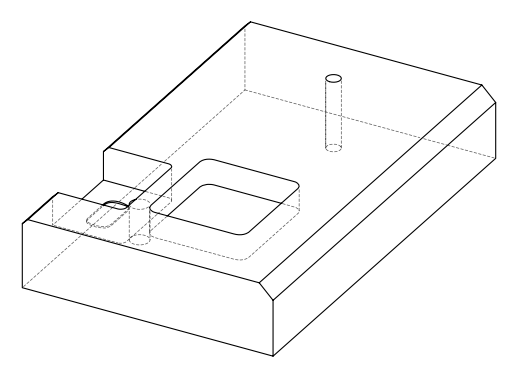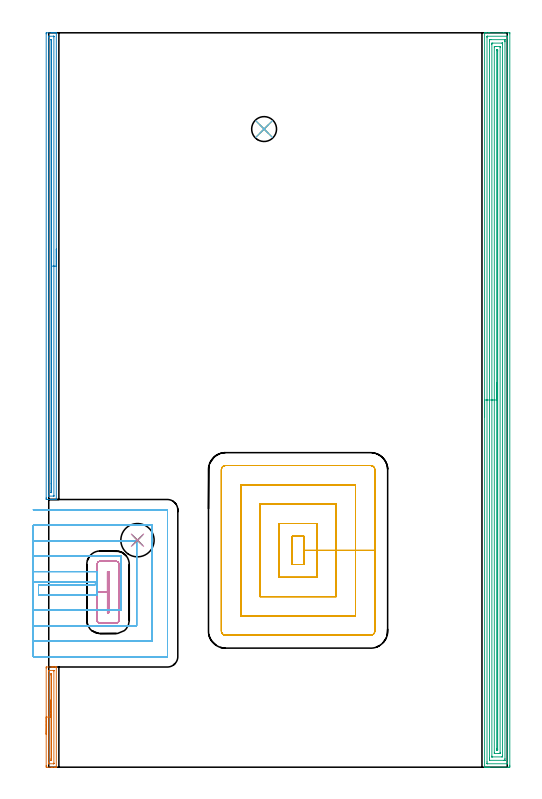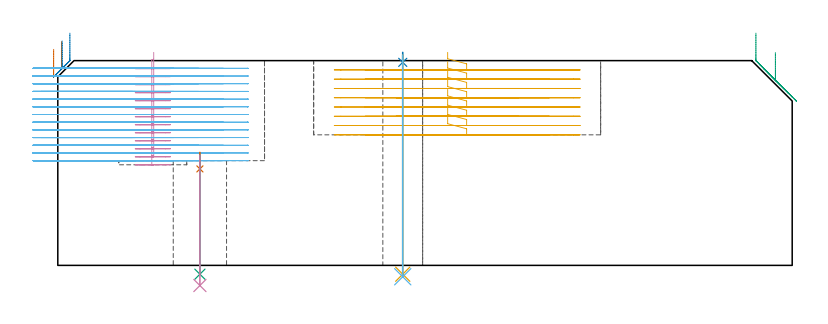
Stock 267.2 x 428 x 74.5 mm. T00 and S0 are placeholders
(PLAN: 12 operations, 8 tool changes, 88.1 min)
(1 AREA_MILL | FG_CHAMFER_SURFACE | UGT0205_001 | 1.55 min | 1081 mm3)
(2 AREA_MILL_1 | FG_CHAMFER_SURFACE_1 | UGT0205_001 | 6.68 min | 4805 mm3)
(3 AREA_MILL_2 | FG_CHAMFER_SURFACE_2 | UGT0205_001 | 20.75 min | 46241 mm3)
(4 MILL_RECTANGULAR_POCKET | POCKET_RECTANGULAR_STRAIGHT | NXT0201_011 | Follow Part, ap 3, ae 75% | 5.14 min | 43110 mm3)
(5 MILL_RECTANGULAR_POCKET_1 | POCKET_RECTANGULAR_STRAIGHT_1 | UGT0201_133 | Follow Part, ap 3.75, ae 75% | 17.64 min | 318851 mm3)
(6 MILL_SLOT | SLOT_PARTIAL_RECTANGULAR | NXT0201_011 | Follow Part, ap 3, ae 75% | 35.25 min | 225080 mm3)
(7 SPOT_DRILL | STEP1HOLE | NXT0321_9005460120000 | 0.06 min | 197 mm3)
(8 SPOT_DRILL_1 | STEP1HOLE_1 | NXT0321_9005460120000 | 0.03 min | 4 mm3)
(9 DRILL_THROUGH_HOLE_INTO_CENTER | STEP1HOLE | NXT0301_065 | 0.18 min | 2499 mm3)
(10 DRILL_TO_ENLARGE_THROUGH_HOLE | STEP1HOLE | UGT0301_261 | 0.2 min | 8554 mm3)
(11 DRILL_THROUGH_HOLE_INTO_CENTER_1 | STEP1HOLE_1 | NXT0301_065 | 0.32 min | 5132 mm3)
(12 DRILL_TO_ENLARGE_THROUGH_HOLE_1 | STEP1HOLE_1 | NXT0301_106 | 0.32 min | 7132 mm3)
(TOOL UGT0205_001 | Chamfer Mill 20 x 3 x 45 deg. | D20 FL50 Z2)
(TOOL NXT0201_011 | ENDMILL 12mm [2P460-1200-NA 1630] | D12 FL38 Z6)
(TOOL UGT0201_133 | Carbide End Mill 15.0 | D15 FL30 Z4)
(TOOL NXT0321_9005460120000 | NC Spot Drill, 142deg, 12mm, Carbide, Uncoated | D12 PA142 FL30 Z2)
(TOOL NXT0301_065 | Carbide Drill 9.4mm [860.1-0940-075A1-MM 2214] | D9.4 PA140 FL98 Z2)
(TOOL UGT0301_261 | Twist Drill 19.4 mm | D19.4 PA118 FL140 Z2)
(TOOL NXT0301_106 | Carbide Drill 14.5mm [860.1-1450-073A1-MM 2214] | D14.5 PA140 FL83 Z2)
(OP 1 AREA_MILL)
G17 G21 G94 G90
T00 M6
G54
G17 G0 G90 X-1.5 Y19.2 S1061 M3
G43 Z84.5 H0
Z78.6
G94 G1 Y19.238 Z77.728 F250.
Y19.352 Z76.864
Y19.541 Z76.012
Y19.803 Z75.18
Y20.137 Z74.374
Y20.54 Z73.6
Y21.008 Z72.864
Y21.54 Z72.172
Y22.129 Z71.529
Y22.772 Z70.94
Y23.464 Z70.408
Y24.2 Z69.94
Y24.974 Z69.537
Y25.78 Z69.203
Y26.612 Z68.941
Y27.463 Z68.752
Y28.328 Z68.638
Y29.2 Z68.6
Y57.784
X-1.498 Y58.12
X-1.493 Y58.39 Z68.604
X-1.169 Y58.4 Z68.928
X1.45 Z71.544
X1.991 Z72.088
X2.323 Z72.419
X2.864 Z72.96
X3.196 Z73.29
X3.86 Z73.959
X4.148 Z74.247
X4.275 Y58.398 Z74.368
X4.397 Y58.39 Z74.488
X4.4 Y58.23 Z74.5
Y0.17
X4.397 Y0.01 Z74.488
X4.275 Y0.002 Z74.368
X4.148 Y0. Z74.247
X3.859 Z73.959
X3.196 Z73.29
X1.991 Z72.088
X1.45 Z71.544
X-1.068 Z69.028
X-1.169 Y0.001 Z68.928
X-1.493 Y0.01 Z68.604
X-1.498 Y0.28 Z68.6
X-1.5 Y0.616
Y0.955
Y29.2
X-0.086 Z70.014
X-0.085 Y55.997 Z70.015
X-0.083 Y56.336 Z70.017
X-0.081 Y56.377 Z70.019
X-0.08 Y56.39 Z70.02
X-0.052 Y56.393 Z70.048
X0.052 Y56.397 Z70.152
X0.184 Y56.4 Z70.284
X2.802 Z72.902
X2.942 Y56.397 Z73.042
X2.971 Y56.393 Z73.071
X2.979 Y56.389 Z73.079
X2.982 Y56.38 Z73.082
X2.984 Y56.348 Z73.084
X2.985 Y56.212 Z73.085
X2.986 Y55.997 Z73.086
X2.985 Y2.403 Z73.085
X2.983 Y2.064 Z73.083
X2.981 Y2.023 Z73.081
X2.98 Y2.01 Z73.08
X2.952 Y2.007 Z73.052
X2.848 Y2.003 Z72.948
X2.716 Y2. Z72.816
X0.098 Z70.198
X-0.042 Y2.003 Z70.058
X-0.072 Y2.007 Z70.028
X-0.079 Y2.011 Z70.021
X-0.082 Y2.02 Z70.018
X-0.084 Y2.052 Z70.016
X-0.085 Y2.188 Z70.015
X-0.086 Y2.403 Z70.014
Y29.2
X1.328 Z71.428
Y53.442
X1.33 Y54.211 Z71.43
X1.332 Y54.332 Z71.432
X1.335 Y54.374 Z71.435
X1.339 Y54.39 Z71.439
X1.358 Y54.392 Z71.458
X1.45 Y54.396 Z71.55
X1.511 Y54.394 Z71.611
X1.555 Y54.39 Z71.655
X1.565 Y54.334 Z71.665
X1.568 Y54.211 Z71.668
X1.57 Y54.087 Z71.67
X1.571 Y53.317 Z71.671
Y4.958
X1.57 Y4.189 Z71.67
X1.568 Y4.068 Z71.668
X1.565 Y4.026 Z71.665
X1.561 Y4.01 Z71.661
X1.542 Y4.008 Z71.642
X1.45 Y4.004 Z71.55
X1.389 Y4.006 Z71.489
X1.345 Y4.009 Z71.445
X1.335 Y4.066 Z71.435
X1.332 Y4.189 Z71.432
X1.33 Y4.312 Z71.43
X1.328 Y5.083 Z71.428
Y29.2
Y30.072 Z71.467
Y30.936 Z71.58
Y31.788 Z71.769
Y32.62 Z72.032
Y33.426 Z72.365
Y34.2 Z72.768
Y34.936 Z73.237
Y35.628 Z73.768
Y36.271 Z74.357
Y36.86 Z75.001
Y37.392 Z75.693
Y37.86 Z76.428
Y38.263 Z77.202
Y38.597 Z78.008
Y38.859 Z78.84
Y39.048 Z79.692
Y39.162 Z80.557
Y39.2 Z81.428
G0 Z84.5
M5
M2
(OP 2 AREA_MILL_1)
G17 G21 G94 G90
T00 M6
G54
G17 G0 G90 X4.4 Y302. S1061 M3
G43 Z84.5 H0
G94 G1 Y301.962 Z83.628 F250.
Y301.848 Z82.763
Y301.659 Z81.912
Y301.397 Z81.08
Y301.063 Z80.274
Y300.66 Z79.5
Y300.192 Z78.764
Y299.66 Z78.072
Y299.071 Z77.429
Y298.428 Z76.84
Y297.736 Z76.308
Y297. Z75.84
Y296.226 Z75.437
Y295.42 Z75.103
Y294.588 Z74.841
Y293.736 Z74.652
Y292.872 Z74.538
Y292. Z74.5
Y156.175
X4.397 Y156.01 Z74.488
X4.272 Y156.002 Z74.364
X4.141 Y156. Z74.241
X3.878 Z73.977
X3.196 Z73.29
X1.982 Z72.079
X1.45 Z71.544
X-1.068 Z69.028
X-1.169 Y156.002 Z68.928
X-1.493 Y156.01 Z68.604
X-1.498 Y156.284 Z68.6
X-1.5 Y156.621
Y156.961
Y427.379
X-1.498 Y427.716
X-1.493 Y427.99 Z68.604
X-1.169 Y428. Z68.928
X1.45 Z71.544
X1.982 Z72.079
X2.323 Z72.419
X2.855 Z72.951
X3.196 Z73.29
X3.878 Z73.977
X4.141 Z74.241
X4.272 Y427.998 Z74.364
X4.397 Y427.99 Z74.488
X4.4 Y427.825 Z74.5
Y292.
X2.986 Z73.086
X2.985 Y158.409 Z73.085
X2.983 Y158.069 Z73.083
X2.981 Y158.028 Z73.081
X2.98 Y158.014 Z73.08
X2.96 Y158.01 Z73.06
X2.855 Y158.004 Z72.955
X2.721 Y158.001 Z72.821
X0.103 Z70.203
X-0.042 Y158.004 Z70.058
X-0.072 Y158.008 Z70.028
X-0.079 Y158.011 Z70.021
X-0.082 Y158.021 Z70.018
X-0.084 Y158.055 Z70.016
X-0.086 Y158.193 Z70.015
Y158.409 Z70.014
X-0.085 Y425.591 Z70.015
X-0.083 Y425.931 Z70.017
X-0.082 Y425.972 Z70.019
X-0.08 Y425.986 Z70.02
X-0.06 Y425.99 Z70.04
X0.045 Y425.996 Z70.145
X0.179 Y425.999 Z70.279
X2.797 Z72.897
X2.942 Y425.996 Z73.042
X2.972 Y425.992 Z73.072
X2.979 Y425.988 Z73.079
X2.982 Y425.978 Z73.082
X2.984 Y425.945 Z73.084
X2.985 Y425.807 Z73.085
X2.986 Y425.591 Z73.086
Y292.
X1.572 Z71.672
X1.571 Y160.196 Z71.671
X1.569 Y160.074 Z71.669
X1.566 Y160.031 Z71.666
X1.563 Y160.01 Z71.663
X1.545 Y160.008 Z71.645
X1.45 Y160.005 Z71.55
X1.387 Y160.006 Z71.487
X1.342 Y160.009 Z71.442
X1.335 Y160.072 Z71.435
X1.332 Y160.196 Z71.432
X1.33 Y160.319 Z71.43
X1.328 Y161.089 Z71.428
Y165.182
X1.329 Y423.804 Z71.429
X1.331 Y423.926 Z71.431
X1.334 Y423.969 Z71.434
X1.337 Y423.99 Z71.437
X1.355 Y423.992 Z71.455
X1.45 Y423.995 Z71.55
X1.513 Y423.994 Z71.613
X1.558 Y423.99 Z71.658
X1.565 Y423.928 Z71.665
X1.568 Y423.804 Z71.668
X1.57 Y423.681 Z71.67
X1.572 Y422.911 Z71.672
Y418.82
Y292.
Y291.128 Z71.71
Y290.264 Z71.823
Y289.412 Z72.012
Y288.58 Z72.275
Y287.774 Z72.608
Y287. Z73.011
Y286.264 Z73.48
Y285.572 Z74.011
Y284.929 Z74.6
Y284.34 Z75.244
Y283.808 Z75.936
Y283.34 Z76.672
Y282.937 Z77.445
Y282.603 Z78.251
Y282.341 Z79.083
Y282.152 Z79.935
Y282.038 Z80.8
Y282. Z81.672
G0 Z84.5
M5
M2
(OP 3 AREA_MILL_2)
G17 G21 G94 G90
T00 M6
G54
G17 G0 G90 X254. Y204. S1061 M3
G43 Z84.5 H0
G94 G1 Y204.038 Z83.628 F250.
Y204.152 Z82.763
Y204.341 Z81.912
Y204.603 Z81.08
Y204.937 Z80.274
Y205.34 Z79.5
Y205.808 Z78.764
Y206.34 Z78.072
Y206.929 Z77.429
Y207.572 Z76.839
Y208.264 Z76.308
Y209. Z75.84
Y209.774 Z75.437
Y210.58 Z75.103
Y211.412 Z74.841
Y212.263 Z74.652
Y213.128 Z74.538
Y214. Z74.5
Y427.836
X254.002 Y427.99 Z74.488
X254.128 Y427.997 Z74.364
X254.261 Y428. Z74.238
X254.584 Z73.915
X255.229 Z73.266
X256.425 Z72.071
X256.978 Z71.516
X265.147 Z63.35
X268.346 Z60.151
X268.626 Y427.996 Z59.871
X268.692 Y427.99 Z59.805
X268.699 Y427.922 Z59.799
X268.7 Y427.389 Z59.8
Y1.142
X268.699 Y0.611 Z59.801
X268.696 Y0.253 Z59.802
X268.693 Y0.01 Z59.804
X268.346 Y0.006 Z60.151
X267.748 Y0. Z60.75
X256.978 Z71.516
X256.425 Z72.071
X256.103 Z72.393
X255.551 Z72.945
X255.229 Z73.266
X254.261 Z74.238
X254.13 Z74.362
X254.059 Z74.432
X254.003 Y0.01 Z74.488
X254. Y0.164 Z74.5
Y214.
X255.414 Z73.086
X255.415 Y425.413 Z73.085
X255.416 Y425.603 Z73.084
X255.42 Y425.954 Z73.08
X255.421 Y425.989 Z73.079
X255.482 Y425.993 Z73.018
X255.585 Y425.997 Z72.915
X255.715 Y426. Z72.785
X267.084 Y425.999 Z61.416
X267.234 Y425.994 Z61.266
X267.262 Y425.99 Z61.238
X267.279 Y425.983 Z61.221
X267.281 Y425.95 Z61.219
X267.284 Y425.795 Z61.216
X267.285 Y425.603 Z61.215
X267.286 Y424.9 Z61.214
X267.285 Y2.587 Z61.215
X267.284 Y2.397 Z61.216
X267.28 Y2.046 Z61.22
X267.279 Y2.011 Z61.221
X267.218 Y2.007 Z61.282
X267.115 Y2.003 Z61.385
X266.985 Y2. Z61.515
X255.616 Y2.001 Z72.884
X255.466 Y2.006 Z73.034
X255.438 Y2.01 Z73.062
X255.421 Y2.017 Z73.079
X255.42 Y2.05 Z73.08
X255.416 Y2.205 Z73.084
X255.415 Y2.397 Z73.085
X255.414 Y3.1 Z73.086
Y214.
X256.828 Z71.672
X256.829 Y423.077 Z71.671
X256.831 Y423.818 Z71.669
X256.833 Y423.965 Z71.667
X256.835 Y423.984 Z71.665
X256.845 Y423.99 Z71.655
X256.888 Y423.995 Z71.612
X256.978 Y423.998 Z71.522
X257.674 Y424. Z70.826
X265.722 Y423.999 Z62.778
X265.782 Y423.998 Z62.718
X265.829 Y423.994 Z62.671
X265.857 Y423.991 Z62.643
X265.865 Y423.967 Z62.635
X265.868 Y423.818 Z62.632
X265.87 Y423.667 Z62.63
X265.871 Y422.925 Z62.629
X265.872 Y422.773 Z62.628
Y4.923
X265.869 Y4.182 Z62.631
X265.867 Y4.035 Z62.633
X265.865 Y4.016 Z62.635
X265.855 Y4.01 Z62.645
X265.812 Y4.005 Z62.688
X265.722 Y4.002 Z62.778
X265.026 Y4. Z63.474
X256.978 Y4.001 Z71.522
X256.918 Y4.002 Z71.582
X256.871 Y4.006 Z71.629
X256.843 Y4.009 Z71.657
X256.835 Y4.033 Z71.665
X256.832 Y4.182 Z71.668
X256.83 Y4.333 Z71.67
X256.829 Y5.075 Z71.671
X256.828 Y5.227 Z71.672
Y214.
X258.243 Z70.257
Y421.139
X258.244 Y421.632 Z70.256
X258.246 Y421.798 Z70.254
X258.25 Y421.928 Z70.25
X258.258 Y421.99 Z70.242
X258.758 Y422. Z69.742
X264.005 Z64.495
X264.389 Y421.995 Z64.111
X264.436 Y421.991 Z64.064
X264.451 Y421.987 Z64.049
X264.453 Y421.974 Z64.047
X264.456 Y421.918 Z64.044
X264.457 Y421.865 Z64.043
Y421.538
Y6.861
X264.456 Y6.368 Z64.044
X264.454 Y6.202 Z64.046
X264.45 Y6.072 Z64.05
X264.442 Y6.01 Z64.058
X263.942 Y6. Z64.558
X258.695 Z69.805
X258.311 Y6.005 Z70.189
X258.264 Y6.009 Z70.236
X258.249 Y6.012 Z70.251
X258.247 Y6.026 Z70.253
X258.244 Y6.082 Z70.256
X258.243 Y6.135 Z70.257
Y6.462
Y214.
X259.657 Z68.843
Y419.353
X259.661 Y419.771 Z68.839
X259.664 Y419.971 Z68.836
X259.851 Y419.991 Z68.649
X260.476 Y419.998 Z68.024
X260.717 Y420. Z67.783
X262.942 Y419.999 Z65.558
X262.991 Y419.997 Z65.509
X263.025 Y419.992 Z65.475
X263.036 Y419.987 Z65.464
X263.038 Y419.97 Z65.462
X263.042 Y419.785 Z65.458
X263.043 Y419.411 Z65.457
Y8.646
X263.039 Y8.229 Z65.461
X263.036 Y8.029 Z65.464
X262.849 Y8.009 Z65.651
X262.225 Y8.002 Z66.275
X261.983 Y8. Z66.517
X259.758 Y8.001 Z68.742
X259.709 Y8.003 Z68.791
X259.675 Y8.008 Z68.825
X259.664 Y8.013 Z68.836
X259.662 Y8.029 Z68.838
X259.659 Y8.215 Z68.841
X259.657 Y8.589 Z68.843
Y214.
X261.071 Z67.429
X261.072 Y417.852 Z67.428
X261.073 Y417.947 Z67.427
X261.076 Y417.98 Z67.424
X261.079 Y417.99 Z67.421
X261.086 Y417.993 Z67.414
X261.138 Y417.997 Z67.362
X261.35 Y417.999 Z67.15
X261.491 Y417.998 Z67.009
X261.603 Y417.993 Z66.897
X261.617 Y417.991 Z66.883
X261.622 Y417.981 Z66.878
X261.625 Y417.934 Z66.875
X261.627 Y417.853 Z66.873
X261.629 Y417.568 Z66.871
Y417.283
X261.628 Y10.148 Z66.872
X261.627 Y10.053 Z66.873
X261.624 Y10.02 Z66.876
X261.621 Y10.01 Z66.879
X261.614 Y10.007 Z66.886
X261.562 Y10.003 Z66.938
X261.35 Y10.001 Z67.15
X261.209 Y10.002 Z67.291
X261.097 Y10.007 Z67.403
X261.083 Y10.009 Z67.417
X261.078 Y10.019 Z67.422
X261.075 Y10.066 Z67.425
X261.073 Y10.147 Z67.427
X261.071 Y10.432 Z67.429
Y10.717
Y214.
Y214.872 Z67.467
Y215.736 Z67.581
Y216.588 Z67.77
Y217.42 Z68.032
Y218.226 Z68.366
Y219. Z68.769
Y219.736 Z69.237
Y220.428 Z69.768
Y221.071 Z70.358
Y221.66 Z71.001
Y222.191 Z71.693
Y222.66 Z72.429
Y223.063 Z73.203
Y223.397 Z74.009
Y223.659 Z74.841
Y223.848 Z75.692
Y223.962 Z76.557
Y224. Z77.429
G0 Z84.5
M5
M2
(OP 4 MILL_RECTANGULAR_POCKET)
G17 G21 G94 G90
T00 M6
G54
G17 G0 G90 X34.9 Y104.674 S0 M3
G43 Z84.5 H1
Z77.5
G94 G1 Y114. Z75.001 F250.
X34.2 Z74.813
Y101.95 Z71.585
Y89.9 F500.
X34.9
Y114.
X34.2
Y101.95
X28.2
Y85.6
G3 X29.9 Y83.9 R1.7
G1 X39.2
G3 X40.9 Y85.6 R1.7
G1 Y118.3
G3 X39.2 Y120. R1.7
G1 X29.9
G3 X28.2 Y118.3 R1.7
G1 Y101.95
Y100.95
G0 X34.9 Y104.674 Z74.585
G1 Y114. Z72.085 F250.
X34.2 Z71.898
Y101.95 Z68.669
Y89.9 F500.
X34.9
Y114.
X34.2
Y101.95
X28.2
Y85.6
G3 X29.9 Y83.9 R1.7
G1 X39.2
G3 X40.9 Y85.6 R1.7
G1 Y118.3
G3 X39.2 Y120. R1.7
G1 X29.9
G3 X28.2 Y118.3 R1.7
G1 Y101.95
Y100.95
G0 X34.9 Y104.674 Z71.669
G1 Y114. Z69.17 F250.
X34.2 Z68.983
Y101.95 Z65.754
Y89.9 F500.
X34.9
Y114.
X34.2
Y101.95
X28.2
Y85.6
G3 X29.9 Y83.9 R1.7
G1 X39.2
G3 X40.9 Y85.6 R1.7
G1 Y118.3
G3 X39.2 Y120. R1.7
G1 X29.9
G3 X28.2 Y118.3 R1.7
G1 Y101.95
Y100.95
G0 X34.9 Y104.674 Z68.754
G1 Y114. Z66.255 F250.
X34.2 Z66.067
Y101.95 Z62.838
Y89.9 F500.
X34.9
Y114.
X34.2
Y101.95
X28.2
Y85.6
G3 X29.9 Y83.9 R1.7
G1 X39.2
G3 X40.9 Y85.6 R1.7
G1 Y118.3
G3 X39.2 Y120. R1.7
G1 X29.9
G3 X28.2 Y118.3 R1.7
G1 Y101.95
Y100.95
G0 X34.9 Y104.674 Z65.838
G1 Y114. Z63.339 F250.
X34.2 Z63.152
Y101.95 Z59.923
Y89.9 F500.
X34.9
Y114.
X34.2
Y101.95
X28.2
Y85.6
G3 X29.9 Y83.9 R1.7
G1 X39.2
G3 X40.9 Y85.6 R1.7
G1 Y118.3
G3 X39.2 Y120. R1.7
G1 X29.9
G3 X28.2 Y118.3 R1.7
G1 Y101.95
Y100.95
G0 X34.9 Y104.674 Z62.923
G1 Y114. Z60.424 F250.
X34.2 Z60.236
Y101.95 Z57.008
Y89.9 F500.
X34.9
Y114.
X34.2
Y101.95
X28.2
Y85.6
G3 X29.9 Y83.9 R1.7
G1 X39.2
G3 X40.9 Y85.6 R1.7
G1 Y118.3
G3 X39.2 Y120. R1.7
G1 X29.9
G3 X28.2 Y118.3 R1.7
G1 Y101.95
Y100.95
G0 X34.9 Y104.674 Z60.008
G1 Y114. Z57.509 F250.
X34.2 Z57.321
Y101.95 Z54.092
Y89.9 F500.
X34.9
Y114.
X34.2
Y101.95
X28.2
Y85.6
G3 X29.9 Y83.9 R1.7
G1 X39.2
G3 X40.9 Y85.6 R1.7
G1 Y118.3
G3 X39.2 Y120. R1.7
G1 X29.9
G3 X28.2 Y118.3 R1.7
G1 Y101.95
Y100.95
G0 X34.9 Y104.674 Z57.092
G1 Y114. Z54.593 F250.
X34.2 Z54.406
Y101.95 Z51.177
Y89.9 F500.
X34.9
Y114.
X34.2
Y101.95
X28.2
Y85.6
G3 X29.9 Y83.9 R1.7
G1 X39.2
G3 X40.9 Y85.6 R1.7
G1 Y118.3
G3 X39.2 Y120. R1.7
G1 X29.9
G3 X28.2 Y118.3 R1.7
G1 Y101.95
Y100.95
G0 X34.9 Y104.674 Z54.177
G1 Y114. Z51.678 F250.
X34.2 Z51.49
Y101.95 Z48.262
Y89.9 F500.
X34.9
Y114.
X34.2
Y101.95
X28.2
Y85.6
G3 X29.9 Y83.9 R1.7
G1 X39.2
G3 X40.9 Y85.6 R1.7
G1 Y118.3
G3 X39.2 Y120. R1.7
G1 X29.9
G3 X28.2 Y118.3 R1.7
G1 Y101.95
Y100.95
G0 X34.9 Y104.674 Z51.262
G1 Y114. Z48.762 F250.
X34.2 Z48.575
Y101.95 Z45.346
Y89.9 F500.
X34.9
Y114.
X34.2
Y101.95
X28.2
Y85.6
G3 X29.9 Y83.9 R1.7
G1 X39.2
G3 X40.9 Y85.6 R1.7
G1 Y118.3
G3 X39.2 Y120. R1.7
G1 X29.9
G3 X28.2 Y118.3 R1.7
G1 Y101.95
Y100.95
G0 X34.9 Y104.674 Z48.346
G1 Y114. Z45.847 F250.
X34.2 Z45.66
Y101.95 Z42.431
Y89.9 F500.
X34.9
Y114.
X34.2
Y101.95
X28.2
Y85.6
G3 X29.9 Y83.9 R1.7
G1 X39.2
G3 X40.9 Y85.6 R1.7
G1 Y118.3
G3 X39.2 Y120. R1.7
G1 X29.9
G3 X28.2 Y118.3 R1.7
G1 Y101.95
Y100.95
G0 X34.9 Y104.674 Z45.431
G1 Y114. Z42.932 F250.
X34.2 Z42.744
Y101.95 Z39.515
Y89.9 F500.
X34.9
Y114.
X34.2
Y101.95
X28.2
Y85.6
G3 X29.9 Y83.9 R1.7
G1 X39.2
G3 X40.9 Y85.6 R1.7
G1 Y118.3
G3 X39.2 Y120. R1.7
G1 X29.9
G3 X28.2 Y118.3 R1.7
G1 Y101.95
Y100.95
G0 X34.9 Y104.674 Z42.515
G1 Y114. Z40.016 F250.
X34.2 Z39.829
Y101.95 Z36.6
Y89.9 F500.
X34.9
Y114.
X34.2
Y101.95
X28.2
Y85.6
G3 X29.9 Y83.9 R1.7
G1 X39.2
G3 X40.9 Y85.6 R1.7
G1 Y118.3
G3 X39.2 Y120. R1.7
G1 X29.9
G3 X28.2 Y118.3 R1.7
G1 Y101.95
Y100.95
G0 Z84.5
M5
M2
(OP 5 MILL_RECTANGULAR_POCKET_1)
G17 G21 G94 G90
T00 M6
G54
G17 G0 G90 X141.85 Y126.842 S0 M3
G43 Z84.5 H0
Z77.5
G94 G1 Y118.15 Z75.171 F250.
X148.75 Z73.322
Y126.35 Z71.125
Y134.55 F500.
X141.85
Y118.15
X148.75
Y126.35
X156.25
Y142.05
X134.35
Y110.65
X156.25
Y126.35
X167.5
Y153.3
X123.1
Y99.4
X167.5
Y126.35
X178.75
Y164.55
X111.85
Y88.15
X178.75
Y126.35
X190.
Y173.4
G3 X187.6 Y175.8 R2.4
G1 X103.
G3 X100.6 Y173.4 R2.4
G1 Y79.3
G3 X103. Y76.9 R2.4
G1 X187.6
G3 X190. Y79.3 R2.4
G1 Y126.35
Y127.35
G0 X141.85 Y126.842 Z74.125
G1 Y118.15 Z71.796 F250.
X148.75 Z69.947
Y126.35 Z67.75
Y134.55 F500.
X141.85
Y118.15
X148.75
Y126.35
X156.25
Y142.05
X134.35
Y110.65
X156.25
Y126.35
X167.5
Y153.3
X123.1
Y99.4
X167.5
Y126.35
X178.75
Y164.55
X111.85
Y88.15
X178.75
Y126.35
X190.
Y173.4
G3 X187.6 Y175.8 R2.4
G1 X103.
G3 X100.6 Y173.4 R2.4
G1 Y79.3
G3 X103. Y76.9 R2.4
G1 X187.6
G3 X190. Y79.3 R2.4
G1 Y126.35
Y127.35
G0 X141.85 Y126.842 Z70.75
G1 Y118.15 Z68.421 F250.
X148.75 Z66.572
Y126.35 Z64.375
Y134.55 F500.
X141.85
Y118.15
X148.75
Y126.35
X156.25
Y142.05
X134.35
Y110.65
X156.25
Y126.35
X167.5
Y153.3
X123.1
Y99.4
X167.5
Y126.35
X178.75
Y164.55
X111.85
Y88.15
X178.75
Y126.35
X190.
Y173.4
G3 X187.6 Y175.8 R2.4
G1 X103.
G3 X100.6 Y173.4 R2.4
G1 Y79.3
G3 X103. Y76.9 R2.4
G1 X187.6
G3 X190. Y79.3 R2.4
G1 Y126.35
Y127.35
G0 X141.85 Y126.842 Z67.375
G1 Y118.15 Z65.046 F250.
X148.75 Z63.197
Y126.35 Z61.
Y134.55 F500.
X141.85
Y118.15
X148.75
Y126.35
X156.25
Y142.05
X134.35
Y110.65
X156.25
Y126.35
X167.5
Y153.3
X123.1
Y99.4
X167.5
Y126.35
X178.75
Y164.55
X111.85
Y88.15
X178.75
Y126.35
X190.
Y173.4
G3 X187.6 Y175.8 R2.4
G1 X103.
G3 X100.6 Y173.4 R2.4
G1 Y79.3
G3 X103. Y76.9 R2.4
G1 X187.6
G3 X190. Y79.3 R2.4
G1 Y126.35
Y127.35
G0 X141.85 Y126.842 Z64.
G1 Y118.15 Z61.671 F250.
X148.75 Z59.822
Y126.35 Z57.625
Y134.55 F500.
X141.85
Y118.15
X148.75
Y126.35
X156.25
Y142.05
X134.35
Y110.65
X156.25
Y126.35
X167.5
Y153.3
X123.1
Y99.4
X167.5
Y126.35
X178.75
Y164.55
X111.85
Y88.15
X178.75
Y126.35
X190.
Y173.4
G3 X187.6 Y175.8 R2.4
G1 X103.
G3 X100.6 Y173.4 R2.4
G1 Y79.3
G3 X103. Y76.9 R2.4
G1 X187.6
G3 X190. Y79.3 R2.4
G1 Y126.35
Y127.35
G0 X141.85 Y126.842 Z60.625
G1 Y118.15 Z58.296 F250.
X148.75 Z56.447
Y126.35 Z54.25
Y134.55 F500.
X141.85
Y118.15
X148.75
Y126.35
X156.25
Y142.05
X134.35
Y110.65
X156.25
Y126.35
X167.5
Y153.3
X123.1
Y99.4
X167.5
Y126.35
X178.75
Y164.55
X111.85
Y88.15
X178.75
Y126.35
X190.
Y173.4
G3 X187.6 Y175.8 R2.4
G1 X103.
G3 X100.6 Y173.4 R2.4
G1 Y79.3
G3 X103. Y76.9 R2.4
G1 X187.6
G3 X190. Y79.3 R2.4
G1 Y126.35
Y127.35
G0 X141.85 Y126.842 Z57.25
G1 Y118.15 Z54.921 F250.
X148.75 Z53.072
Y126.35 Z50.875
Y134.55 F500.
X141.85
Y118.15
X148.75
Y126.35
X156.25
Y142.05
X134.35
Y110.65
X156.25
Y126.35
X167.5
Y153.3
X123.1
Y99.4
X167.5
Y126.35
X178.75
Y164.55
X111.85
Y88.15
X178.75
Y126.35
X190.
Y173.4
G3 X187.6 Y175.8 R2.4
G1 X103.
G3 X100.6 Y173.4 R2.4
G1 Y79.3
G3 X103. Y76.9 R2.4
G1 X187.6
G3 X190. Y79.3 R2.4
G1 Y126.35
Y127.35
G0 X141.85 Y126.842 Z53.875
G1 Y118.15 Z51.546 F250.
X148.75 Z49.697
Y126.35 Z47.5
Y134.55 F500.
X141.85
Y118.15
X148.75
Y126.35
X156.25
Y142.05
X134.35
Y110.65
X156.25
Y126.35
X167.5
Y153.3
X123.1
Y99.4
X167.5
Y126.35
X178.75
Y164.55
X111.85
Y88.15
X178.75
Y126.35
X190.
Y173.4
G3 X187.6 Y175.8 R2.4
G1 X103.
G3 X100.6 Y173.4 R2.4
G1 Y79.3
G3 X103. Y76.9 R2.4
G1 X187.6
G3 X190. Y79.3 R2.4
G1 Y126.35
Y127.35
G0 Z84.5
M5
M2
(OP 6 MILL_SLOT)
G17 G21 G94 G90
T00 M6
G54
G17 G0 G90 X-9. Y108. S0 M3
G43 Z84.5 H1
Z71.7
G94 G1 X-6. F250.
X27.2 F500.
Y106.4
X-6.
Y100.4
X28.2
Y114.
X-6.
X-9. F250.
Y91.4
X-6.
X28.2 F500.
X31.2 F250.
X37.9
X40.9
X42.2 F500.
Y123.
X-6.
X-9. F250.
Y82.4
X-6.
X51.2 F500.
Y132.
X-6.
X-9. F250.
Y73.4
X-6.
X60.2 F500.
Y141.
X-6.
X-9. F250.
Y64.4
X-6.
X69.1 F500.
X69.155 Y64.405
X69.195 Y64.445
X69.2 Y64.5
Y149.9
X69.195 Y149.955
X69.155 Y149.995
X69.1 Y150.
X-6.
X-9. F250.
G0 Y108. Z68.9
G1 X-6.
X27.2 F500.
Y106.4
X-6.
Y100.4
X28.2
Y114.
X-6.
X-9. F250.
Y91.4
X-6.
X28.2 F500.
X31.2 F250.
X37.9
X40.9
X42.2 F500.
Y123.
X-6.
X-9. F250.
Y82.4
X-6.
X51.2 F500.
Y132.
X-6.
X-9. F250.
Y73.4
X-6.
X60.2 F500.
Y141.
X-6.
X-9. F250.
Y64.4
X-6.
X69.1 F500.
X69.155 Y64.405
X69.195 Y64.445
X69.2 Y64.5
Y149.9
X69.195 Y149.955
X69.155 Y149.995
X69.1 Y150.
X-6.
X-9. F250.
G0 Y108. Z66.1
G1 X-6.
X27.2 F500.
Y106.4
X-6.
Y100.4
X28.2
Y114.
X-6.
X-9. F250.
Y91.4
X-6.
X28.2 F500.
X31.2 F250.
X37.9
X40.9
X42.2 F500.
Y123.
X-6.
X-9. F250.
Y82.4
X-6.
X51.2 F500.
Y132.
X-6.
X-9. F250.
Y73.4
X-6.
X60.2 F500.
Y141.
X-6.
X-9. F250.
Y64.4
X-6.
X69.1 F500.
X69.155 Y64.405
X69.195 Y64.445
X69.2 Y64.5
Y149.9
X69.195 Y149.955
X69.155 Y149.995
X69.1 Y150.
X-6.
X-9. F250.
G0 Y108. Z63.3
G1 X-6.
X27.2 F500.
Y106.4
X-6.
Y100.4
X28.2
Y114.
X-6.
X-9. F250.
Y91.4
X-6.
X28.2 F500.
X31.2 F250.
X37.9
X40.9
X42.2 F500.
Y123.
X-6.
X-9. F250.
Y82.4
X-6.
X51.2 F500.
Y132.
X-6.
X-9. F250.
Y73.4
X-6.
X60.2 F500.
Y141.
X-6.
X-9. F250.
Y64.4
X-6.
X69.1 F500.
X69.155 Y64.405
X69.195 Y64.445
X69.2 Y64.5
Y149.9
X69.195 Y149.955
X69.155 Y149.995
X69.1 Y150.
X-6.
X-9. F250.
G0 Y108. Z60.5
G1 X-6.
X27.2 F500.
Y106.4
X-6.
Y100.4
X28.2
Y114.
X-6.
X-9. F250.
Y91.4
X-6.
X28.2 F500.
X31.2 F250.
X37.9
X40.9
X42.2 F500.
Y123.
X-6.
X-9. F250.
Y82.4
X-6.
X51.2 F500.
Y132.
X-6.
X-9. F250.
Y73.4
X-6.
X60.2 F500.
Y141.
X-6.
X-9. F250.
Y64.4
X-6.
X69.1 F500.
X69.155 Y64.405
X69.195 Y64.445
X69.2 Y64.5
Y149.9
X69.195 Y149.955
X69.155 Y149.995
X69.1 Y150.
X-6.
X-9. F250.
G0 Y108. Z57.7
G1 X-6.
X27.2 F500.
Y106.4
X-6.
Y100.4
X28.2
Y114.
X-6.
X-9. F250.
Y91.4
X-6.
X28.2 F500.
X31.2 F250.
X37.9
X40.9
X42.2 F500.
Y123.
X-6.
X-9. F250.
Y82.4
X-6.
X51.2 F500.
Y132.
X-6.
X-9. F250.
Y73.4
X-6.
X60.2 F500.
Y141.
X-6.
X-9. F250.
Y64.4
X-6.
X69.1 F500.
X69.155 Y64.405
X69.195 Y64.445
X69.2 Y64.5
Y149.9
X69.195 Y149.955
X69.155 Y149.995
X69.1 Y150.
X-6.
X-9. F250.
G0 Y108. Z54.9
G1 X-6.
X27.2 F500.
Y106.4
X-6.
Y100.4
X28.2
Y114.
X-6.
X-9. F250.
Y91.4
X-6.
X28.2 F500.
X31.2 F250.
X37.9
X40.9
X42.2 F500.
Y123.
X-6.
X-9. F250.
Y82.4
X-6.
X51.2 F500.
Y132.
X-6.
X-9. F250.
Y73.4
X-6.
X60.2 F500.
Y141.
X-6.
X-9. F250.
Y64.4
X-6.
X69.1 F500.
X69.155 Y64.405
X69.195 Y64.445
X69.2 Y64.5
Y149.9
X69.195 Y149.955
X69.155 Y149.995
X69.1 Y150.
X-6.
X-9. F250.
G0 Y108. Z52.1
G1 X-6.
X27.2 F500.
Y106.4
X-6.
Y100.4
X28.2
Y114.
X-6.
X-9. F250.
Y91.4
X-6.
X28.2 F500.
X31.2 F250.
X37.9
X40.9
X42.2 F500.
Y123.
X-6.
X-9. F250.
Y82.4
X-6.
X51.2 F500.
Y132.
X-6.
X-9. F250.
Y73.4
X-6.
X60.2 F500.
Y141.
X-6.
X-9. F250.
Y64.4
X-6.
X69.1 F500.
X69.155 Y64.405
X69.195 Y64.445
X69.2 Y64.5
Y149.9
X69.195 Y149.955
X69.155 Y149.995
X69.1 Y150.
X-6.
X-9. F250.
G0 Y108. Z49.3
G1 X-6.
X27.2 F500.
Y106.4
X-6.
Y100.4
X28.2
Y114.
X-6.
X-9. F250.
Y91.4
X-6.
X28.2 F500.
X31.2 F250.
X37.9
X40.9
X42.2 F500.
Y123.
X-6.
X-9. F250.
Y82.4
X-6.
X51.2 F500.
Y132.
X-6.
X-9. F250.
Y73.4
X-6.
X60.2 F500.
Y141.
X-6.
X-9. F250.
Y64.4
X-6.
X69.1 F500.
X69.155 Y64.405
X69.195 Y64.445
X69.2 Y64.5
Y149.9
X69.195 Y149.955
X69.155 Y149.995
X69.1 Y150.
X-6.
X-9. F250.
G0 Y108. Z46.5
G1 X-6.
X27.2 F500.
Y106.4
X-6.
Y100.4
X28.2
Y114.
X-6.
X-9. F250.
Y91.4
X-6.
X28.2 F500.
X31.2 F250.
X37.9
X40.9
X42.2 F500.
Y123.
X-6.
X-9. F250.
Y82.4
X-6.
X51.2 F500.
Y132.
X-6.
X-9. F250.
Y73.4
X-6.
X60.2 F500.
Y141.
X-6.
X-9. F250.
Y64.4
X-6.
X69.1 F500.
X69.155 Y64.405
X69.195 Y64.445
X69.2 Y64.5
Y149.9
X69.195 Y149.955
X69.155 Y149.995
X69.1 Y150.
X-6.
X-9. F250.
G0 Y108. Z43.7
G1 X-6.
X27.2 F500.
Y106.4
X-6.
Y100.4
X28.2
Y114.
X-6.
X-9. F250.
Y91.4
X-6.
X28.2 F500.
X31.2 F250.
X37.9
X40.9
X42.2 F500.
Y123.
X-6.
X-9. F250.
Y82.4
X-6.
X51.2 F500.
Y132.
X-6.
X-9. F250.
Y73.4
X-6.
X60.2 F500.
Y141.
X-6.
X-9. F250.
Y64.4
X-6.
X69.1 F500.
X69.155 Y64.405
X69.195 Y64.445
X69.2 Y64.5
Y149.9
X69.195 Y149.955
X69.155 Y149.995
X69.1 Y150.
X-6.
X-9. F250.
G0 Y108. Z40.9
G1 X-6.
X27.2 F500.
Y106.4
X-6.
Y100.4
X28.2
Y114.
X-6.
X-9. F250.
Y91.4
X-6.
X28.2 F500.
X31.2 F250.
X37.9
X40.9
X42.2 F500.
Y123.
X-6.
X-9. F250.
Y82.4
X-6.
X51.2 F500.
Y132.
X-6.
X-9. F250.
Y73.4
X-6.
X60.2 F500.
Y141.
X-6.
X-9. F250.
Y64.4
X-6.
X69.1 F500.
X69.155 Y64.405
X69.195 Y64.445
X69.2 Y64.5
Y149.9
X69.195 Y149.955
X69.155 Y149.995
X69.1 Y150.
X-6.
X-9. F250.
G0 Y108. Z38.1
G1 X-6.
X27.2 F500.
Y106.4
X-6.
Y100.4
X28.2
Y114.
X-6.
X-9. F250.
Y91.4
X-6.
X28.2 F500.
X31.2 F250.
X37.9
X40.9
X42.2 F500.
Y123.
X-6.
X-9. F250.
Y82.4
X-6.
X51.2 F500.
Y132.
X-6.
X-9. F250.
Y73.4
X-6.
X60.2 F500.
Y141.
X-6.
X-9. F250.
Y64.4
X-6.
X69.1 F500.
X69.155 Y64.405
X69.195 Y64.445
X69.2 Y64.5
Y149.9
X69.195 Y149.955
X69.155 Y149.995
X69.1 Y150.
X-6.
X-9. F250.
G0 Z84.5
M5
M2
(OP 7 SPOT_DRILL)
G17 G21 G94 G90
T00 M6
G54
G17 G0 G90 X51.7 Y132.3 S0 M3
G43 Z84.5 H0
G94 G81 G98 Z35.1 F250. R41.1
G80
M5
M2
(OP 8 SPOT_DRILL_1)
G17 G21 G94 G90
T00 M6
G54
G17 G0 G90 X125.5 Y371.9 S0 M3
G43 Z84.5 H0
G94 G81 G98 Z73.867 F250. R77.5
G80
M5
M2
(OP 9 DRILL_THROUGH_HOLE_INTO_CENTER)
G17 G21 G94 G90
T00 M6
G54
G17 G0 G90 X51.7 Y132.3 S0 M3
G43 Z84.5 H1
G94 G73 G98 Z-3.211 F250. Q8.262 R40.1
G80
M5
M2
(OP 10 DRILL_TO_ENLARGE_THROUGH_HOLE)
G17 G21 G94 G90
T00 M6
G54
G17 G0 G90 X51.7 Y132.3 S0 M3
G43 Z84.5 H0
G94 G81 G98 Z-7.328 F250. R40.1
G80
M5
M2
(OP 11 DRILL_THROUGH_HOLE_INTO_CENTER_1)
G17 G21 G94 G90
T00 M6
G54
G17 G0 G90 X125.5 Y371.9 S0 M3
G43 Z84.5 H1
G94 G73 G98 Z-3.211 F250. Q8.635 R76.5
G80
M5
M2
(OP 12 DRILL_TO_ENLARGE_THROUGH_HOLE_1)
G17 G21 G94 G90
T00 M6
G54
G17 G0 G90 X125.5 Y371.9 S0 M3
G43 Z84.5 H1
G94 G73 G98 Z-4.139 F250. Q13.106 R76.5
G80
M5
M2
